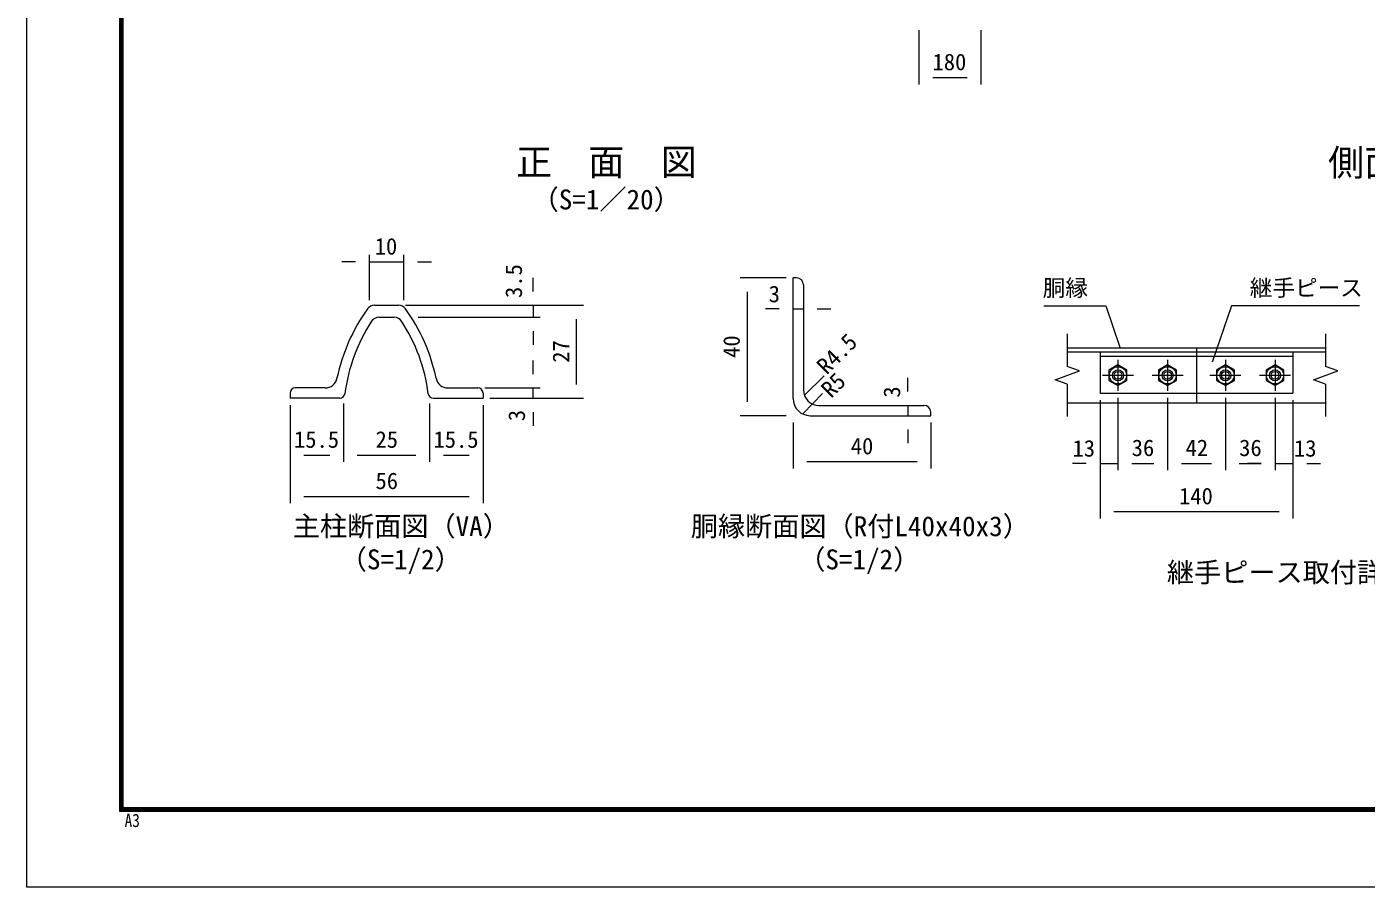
# Model space of a CAD drawing. Units: millimetres, scale not verified, with parts at other scales. Extents: x -4200 to 4200, y -2970 to 2970.
# Drawn here: x -4200 to -311, y -2970 to -472 of the extents above; entities that cross this region are included whole.
import ezdxf
from ezdxf.enums import TextEntityAlignment as Align

# ---------------------------------------------------------------- set-up
doc = ezdxf.new("R2010")
doc.units = ezdxf.units.MM
doc.header["$LTSCALE"] = 20
doc.linetypes.add('DASHED', pattern=[7.5, 6, -1.5])
doc.linetypes.add('USER1', pattern=[50.8, 31.75, -6.35, 6.35, -6.35])
for name, color, linetype, lineweight in [('0-0_D-STR1', 1, 'Continuous', 18), ('0-1_D-BMK', 2, 'USER1', 13), ('0-2_D-STR-DIM', 7, 'Continuous', 9), ('0-3_D-STR3', 3, 'Continuous', 13), ('0-7_D-STR-TXT', 7, 'Continuous', 9), ('0-B_D-TTL', 7, 'Continuous', 9)]:
    doc.layers.add(name, color=color, linetype=linetype, lineweight=lineweight)
doc.layers.add('0-9_D-TTL-TXT', color=7, linetype='Continuous')
doc.styles.add('ＭＳ ゴシック', font='')
doc.styles.get('ＭＳ ゴシック').set_extended_font_data('MS Gothic')

msp = doc.modelspace()

# ---------------------------------------------------------------- linework, layer by layer
at = {"layer": '0-0_D-STR1'}
for p, q in [((-1975.51, -1550.93), (-1975.51, -1200.93)), ((-1965.51, -1200.93), (-1975.51, -1200.93)), ((-1945.51, -1220.93), (-1945.51, -1525.93)), ((-3190.4, -1280.37), (-3120.65, -1280.37)), ((-3178.05, -1315.37), (-3133, -1315.37)), ((-1179.2, -1403.73), (-429.2, -1403.73)), ((-1179.2, -1415.73), (-429.2, -1415.73)), ((-804.2, -1403.73), (-804.2, -1415.73)), ((-3435.53, -1535.37), (-3435.53, -1550.37)), ((-3291.41, -1550.37), (-3435.53, -1550.37)), ((-3333.7, -1520.37), (-3420.53, -1520.37)), ((-3019.64, -1550.37), (-2875.53, -1550.37)), ((-2977.35, -1520.37), (-2890.53, -1520.37)), ((-2875.53, -1535.37), (-2875.53, -1550.37)), ((-804.2, -1535.73), (-804.2, -1563.73)), ((-1900.51, -1570.93), (-1595.51, -1570.93)), ((-1179.2, -1563.73), (-429.2, -1563.73))]:
    msp.add_line(p, q, dxfattribs=at)
at = {"layer": '0-0_D-STR1', "color": 4, "linetype": 'DASHED', "lineweight": 13}
msp.add_line((-804.2, -1415.73), (-804.2, -1535.73), dxfattribs=at)
at = {"layer": '0-0_D-STR1'}
msp.add_lwpolyline([(-1925.51, -1600.93), (-1575.51, -1600.93), (-1575.51, -1590.93)], dxfattribs=at)
for centre, radius, start, end in [((-1965.51, -1220.93), 20, 0, 90), ((-3190.4, -1305.37), 25, 90, 144.25644), ((-3120.65, -1305.37), 25, 35.74356, 90), ((-2780.53, -1600.37), 530, 144.25644, 168.25596), ((-3178.05, -1340.37), 25, 90, 146.81334), ((-3133, -1340.37), 25, 33.18666, 90), ((-3530.53, -1600.37), 530, 11.74404, 35.74356), ((-2780.53, -1600.37), 500, 146.81334, 172.74916), ((-3530.53, -1600.37), 500, 7.25084, 33.18666), ((-3333.7, -1485.37), 35, 270, 348.25596), ((-2977.35, -1485.37), 35, 191.74404, 270), ((-3420.53, -1535.37), 15, 90, 180), ((-3291.41, -1535.37), 15, 270, 352.74916), ((-3019.64, -1535.37), 15, 187.25084, 270), ((-2890.53, -1535.37), 15, 0, 90), ((-1925.51, -1550.93), 50, 180.00043, 270), ((-1900.51, -1525.93), 45, 180.00046, 270), ((-1595.51, -1590.93), 20, 0, 90)]:
    msp.add_arc(centre, radius, start, end, dxfattribs=at)
at = {"layer": '0-1_D-BMK'}
for p, q in [((-1032.2, -1438.73), (-1032.2, -1528.73)), ((-888.2, -1438.73), (-888.2, -1528.73)), ((-720.2, -1438.73), (-720.2, -1528.73)), ((-576.2, -1438.73), (-576.2, -1528.73)), ((-1077.2, -1483.73), (-987.2, -1483.73)), ((-933.2, -1483.73), (-843.2, -1483.73)), ((-765.2, -1483.73), (-675.2, -1483.73)), ((-621.2, -1483.73), (-531.2, -1483.73))]:
    msp.add_line(p, q, dxfattribs=at)
at = {"layer": '0-2_D-STR-DIM'}
for p, q in [((-1609.9, -481.84), (-1609.9, -639.15)), ((-1429.9, -481.84), (-1429.9, -639.15)), ((-1569.9, -619.15), (-1469.9, -619.15)), ((-3245.53, -1154.41), (-3285.53, -1154.41)), ((-3205.53, -1265.47), (-3205.53, -1134.41)), ((-3205.53, -1154.41), (-3105.53, -1154.41)), ((-3105.53, -1265.47), (-3105.53, -1134.41)), ((-3065.53, -1154.41), (-3025.53, -1154.41)), ((-2730.02, -1240.37), (-2730.02, -1200.37)), ((-1995.51, -1200.93), (-2128.84, -1200.93)), ((-2108.84, -1240.93), (-2108.84, -1560.93)), ((-3100.65, -1280.37), (-2710.02, -1280.37)), ((-3085.53, -1280.37), (-2584.13, -1280.37)), ((-2730.02, -1280.37), (-2730.02, -1315.37)), ((-3063.68, -1315.37), (-2710.02, -1315.37)), ((-2604.13, -1510.37), (-2604.13, -1320.37)), ((-2015.51, -1290.88), (-2055.51, -1290.88)), ((-1975.51, -1290.88), (-1945.51, -1290.88)), ((-1905.51, -1290.88), (-1865.51, -1290.88)), ((-2730.02, -1355.37), (-2730.02, -1395.37)), ((-1179.2, -1363.73), (-1179.2, -1458.08)), ((-429.2, -1363.73), (-429.2, -1458.08)), ((-2730.02, -1480.37), (-2730.02, -1440.37)), ((-1214.44, -1496.56), (-1143.96, -1470.91)), ((-1143.96, -1470.91), (-1179.2, -1458.08)), ((-1885.3, -1485.49), (-1941.06, -1540.74)), ((-1642.17, -1530.93), (-1642.17, -1490.93)), ((-1179.2, -1509.38), (-1214.44, -1496.56)), ((-1179.2, -1509.38), (-1179.2, -1603.73)), ((-429.2, -1509.38), (-429.2, -1603.73)), ((-2870.53, -1520.37), (-2710.02, -1520.37)), ((-2855.53, -1550.37), (-2710.02, -1550.37)), ((-2855.53, -1550.37), (-2584.13, -1550.37)), ((-2730.02, -1550.37), (-2730.02, -1520.37)), ((-1889.71, -1536.8), (-1946.1, -1594.4)), ((-1032.2, -1548.73), (-1032.2, -1759.45)), ((-1032.2, -1548.73), (-1032.2, -1759.45)), ((-888.2, -1548.73), (-888.2, -1759.45)), ((-888.2, -1548.73), (-888.2, -1759.45)), ((-720.2, -1548.73), (-720.2, -1759.45)), ((-720.2, -1548.73), (-720.2, -1759.45)), ((-576.2, -1548.73), (-576.2, -1759.45)), ((-576.2, -1548.73), (-576.2, -1759.45)), ((-3435.53, -1570.37), (-3435.53, -1735.34)), ((-3435.53, -1570.37), (-3435.53, -1855.34)), ((-3280.53, -1565.7), (-3280.53, -1735.34)), ((-3280.53, -1565.7), (-3280.53, -1735.34)), ((-3030.53, -1565.7), (-3030.53, -1735.34)), ((-3030.53, -1565.7), (-3030.53, -1735.34)), ((-2875.53, -1570.37), (-2875.53, -1735.34)), ((-2875.53, -1570.37), (-2875.53, -1855.34)), ((-2730.02, -1590.37), (-2730.02, -1630.37)), ((-1642.17, -1570.93), (-1642.17, -1600.93)), ((-1084.2, -1555.73), (-1084.2, -1759.45)), ((-1084.2, -1555.73), (-1084.2, -1899.45)), ((-524.2, -1555.73), (-524.2, -1759.45)), ((-524.2, -1555.73), (-524.2, -1899.45)), ((-1995.51, -1600.93), (-2128.84, -1600.93)), ((-1975.51, -1620.93), (-1975.51, -1754.26)), ((-1575.51, -1620.93), (-1575.51, -1754.26)), ((-1642.17, -1640.93), (-1642.17, -1680.93)), ((-3395.53, -1715.34), (-3320.53, -1715.34)), ((-3240.53, -1715.34), (-3070.53, -1715.34)), ((-2990.53, -1715.34), (-2915.53, -1715.34)), ((-1935.51, -1734.26), (-1615.51, -1734.26)), ((-1124.2, -1739.45), (-1164.2, -1739.45)), ((-1084.2, -1739.45), (-1032.2, -1739.45)), ((-992.2, -1739.45), (-952.2, -1739.45)), ((-992.2, -1739.45), (-928.2, -1739.45)), ((-848.2, -1739.45), (-760.2, -1739.45)), ((-680.2, -1739.45), (-616.2, -1739.45)), ((-616.2, -1739.45), (-656.2, -1739.45)), ((-576.2, -1739.45), (-524.2, -1739.45)), ((-484.2, -1739.45), (-444.2, -1739.45)), ((-3395.53, -1835.34), (-2915.53, -1835.34)), ((-1044.2, -1879.45), (-564.2, -1879.45))]:
    msp.add_line(p, q, dxfattribs=at)
msp.add_lwpolyline([(-429.2, -1509.38), (-464.44, -1496.56), (-393.96, -1470.91), (-429.2, -1458.08)], dxfattribs=at)
at = {"layer": '0-3_D-STR3'}
for p, q in [((-1084.2, -1415.73), (-1084.2, -1535.73)), ((-1084.2, -1415.73), (-524.2, -1415.73)), ((-1084.2, -1427.73), (-524.2, -1427.73)), ((-524.2, -1415.73), (-524.2, -1535.73)), ((-1084.2, -1535.73), (-524.2, -1535.73))]:
    msp.add_line(p, q, dxfattribs=at)
for points in [[(-1006.2, -1468.72), (-1032.2, -1453.71), (-1058.2, -1468.72), (-1058.2, -1498.74), (-1032.2, -1513.76), (-1006.2, -1498.74)], [(-862.2, -1468.72), (-888.2, -1453.71), (-914.2, -1468.72), (-914.2, -1498.74), (-888.2, -1513.76), (-862.2, -1498.74)], [(-694.2, -1468.72), (-720.2, -1453.71), (-746.2, -1468.72), (-746.2, -1498.74), (-720.2, -1513.76), (-694.2, -1498.74)], [(-550.2, -1468.72), (-576.2, -1453.71), (-602.2, -1468.72), (-602.2, -1498.74), (-576.2, -1513.76), (-550.2, -1498.74)]]:
    msp.add_lwpolyline(points, close=True, dxfattribs=at)
for centre, radius in [((-1032.2, -1483.73), 25), ((-1032.2, -1483.73), 16), ((-1032.2, -1483.73), 11.2), ((-888.2, -1483.73), 25), ((-888.2, -1483.73), 16), ((-888.2, -1483.73), 11.2), ((-720.2, -1483.73), 25), ((-720.2, -1483.73), 16), ((-720.2, -1483.73), 11.2), ((-576.2, -1483.73), 25), ((-576.2, -1483.73), 16), ((-576.2, -1483.73), 11.2)]:
    msp.add_circle(centre, radius, dxfattribs=at)
at = {"layer": '0-7_D-STR-TXT'}
for points in [[(-1246.92, -1282.39), (-1067.32, -1282.39), (-1026.44, -1401.84)], [(-331.43, -1282.39), (-702.65, -1282.39), (-759.01, -1445.6)]]:
    msp.add_lwpolyline(points, dxfattribs=at)
at = {"layer": '0-B_D-TTL', "color": 2, "lineweight": 18}
msp.add_lwpolyline([(-4200, 2970), (4200, 2970), (4200, -2970), (-4200, -2970)], close=True, dxfattribs=at)
at = {"layer": '0-B_D-TTL'}
for points in [[(-3930, 2750), (3930, 2750), (3930, -2750), (-3930, -2750)], [(-3927.5, 2747.5), (3927.5, 2747.5), (3927.5, -2747.5), (-3927.5, -2747.5)], [(-3925, 2745), (3925, 2745), (3925, -2745), (-3925, -2745)], [(-3922.5, 2742.5), (3922.5, 2742.5), (3922.5, -2742.5), (-3922.5, -2742.5)], [(-3920, 2740), (3920, 2740), (3920, -2740), (-3920, -2740)]]:
    msp.add_lwpolyline(points, close=True, dxfattribs=at)

# ---------------------------------------------------------------- texts
at = {"layer": '0-2_D-STR-DIM', "style": 'ＭＳ ゴシック'}
for s, p in [('180', (-1570.55, -612.41)), ('10', (-3189.93, -1147.66)), ('3', (-2046.19, -1286.14)), ('15.5', (-3424.28, -1708.59)), ('25', (-3187.63, -1708.59)), ('15.5', (-3019.28, -1708.59)), ('40', (-1807.76, -1727.51)), ('36', (-992.3, -1732.7)), ('42', (-835.93, -1732.7)), ('36', (-680.3, -1732.7)), ('13', (-1164.11, -1734.25)), ('13', (-521.2, -1734.25)), ('56', (-3187.63, -1828.59)), ('140', (-854.85, -1872.7))]:
    msp.add_text(s, height=48.09, dxfattribs=at).set_placement(p, align=Align.BOTTOM_LEFT)
for s, rotation, p in [('3.5', 90, (-2747.99, -1259.23)), ('27', 90, (-2610.88, -1447.22)), ('40', 90, (-2115.59, -1433.18)), ('R4.5', 45, (-1867.35, -1494.64)), ('R5', 45, (-1854.46, -1562.17)), ('3', 90, (-1650.21, -1548.54)), ('3', 90, (-2739.28, -1616.99))]:
    msp.add_text(s, height=48.09, rotation=rotation, dxfattribs=at).set_placement(p, align=Align.BOTTOM_LEFT)
at = {"layer": '0-7_D-STR-TXT', "style": 'ＭＳ ゴシック'}
for s, p in [('胴縁', (-1250.47, -1268.41)), ('継手ピース', (-649.45, -1268.28))]:
    msp.add_text(s, height=48.09, dxfattribs=at).set_placement(p, align=Align.BOTTOM_LEFT)
at = {"layer": '0-9_D-TTL-TXT', "style": 'ＭＳ ゴシック'}
for s, height, p in [('側面図（控無）', 76.98, (-422.25, -927.86)), ('正\u3000面\u3000図', 76.98, (-2779.8, -926.24)), ('（S=1／20）', 57.77, (-2734.31, -1019.44)), ('主柱断面図（VA）', 57.77, (-3427.78, -1967.84)), ('胴縁断面図（R付L40x40x3）', 57.77, (-2272.16, -1968.15)), ('（S=1/2）', 57.77, (-3291.33, -2064.33)), ('（S=1/2）', 57.77, (-1960.28, -2064.33)), ('継手ピース取付詳細', 57.77, (-889.89, -2102.06))]:
    msp.add_text(s, height=height, dxfattribs=at).set_placement(p, align=Align.BOTTOM_LEFT)
at = {"layer": '0-B_D-TTL', "style": 'ＭＳ ゴシック', "width": 0.85}
msp.add_text('A3', height=38.42, dxfattribs=at).set_placement((-3916.09, -2806.81), align=Align.BOTTOM_LEFT)

doc.saveas('drawing.dxf')
